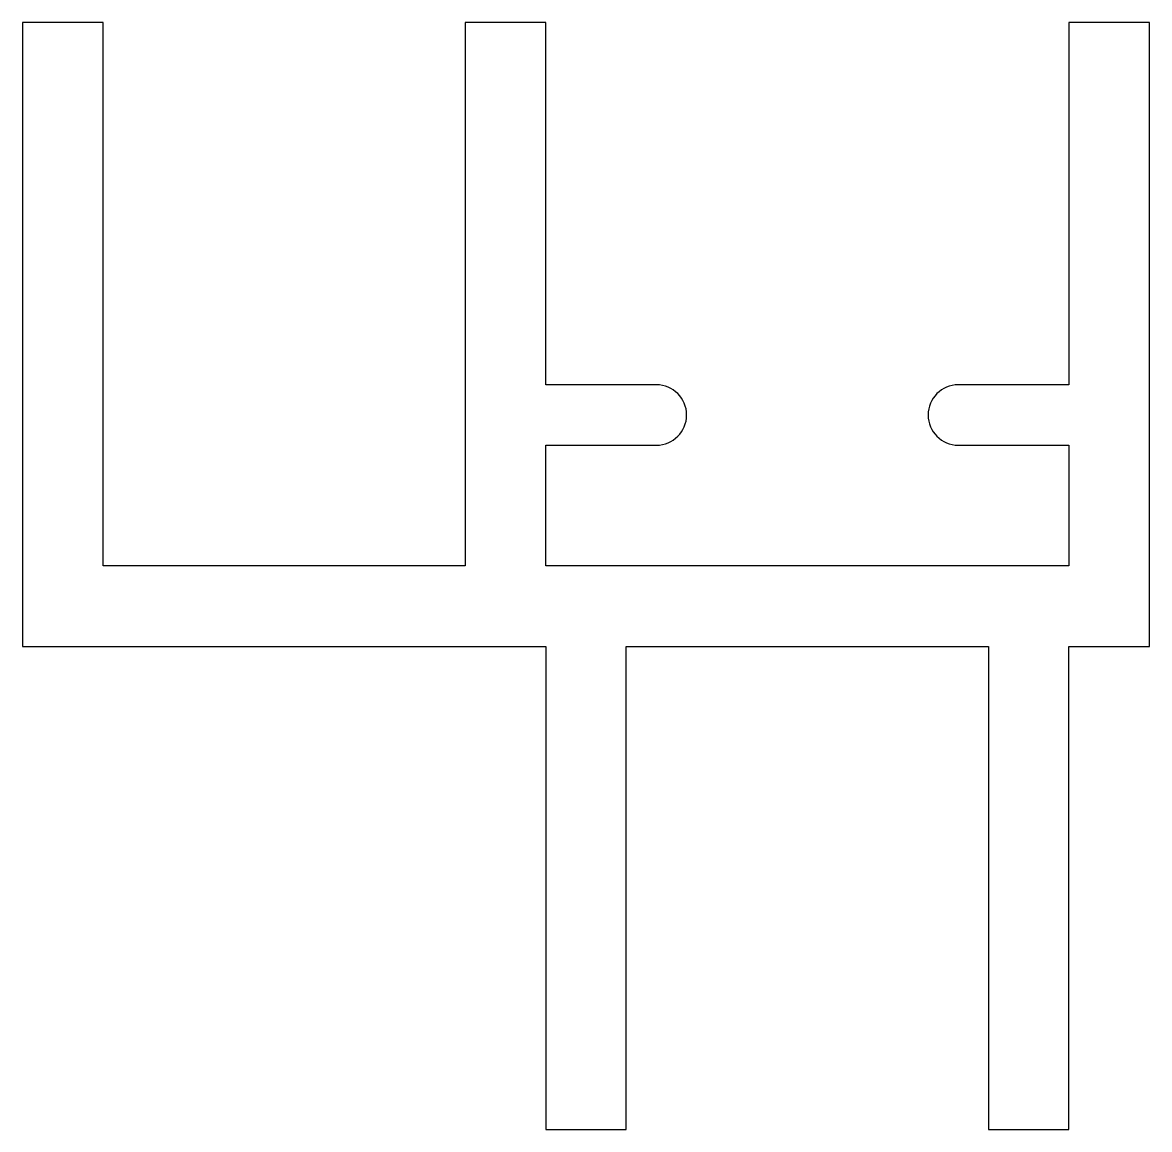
# Model space of a CAD drawing. Extents: x 248.4 to 276.4, y 242.7 to 270.2.
import ezdxf

# ---------------------------------------------------------------- set-up
doc = ezdxf.new("R2010")
doc.units = 0
doc.layers.add('ANA', color=220, linetype='CONTINUOUS')

msp = doc.modelspace()

# ---------------------------------------------------------------- linework, layer by layer
at = {"layer": 'ANA'}
msp.add_lwpolyline([(274.442, 259.697), (274.442, 256.697), (261.442, 256.697), (261.442, 259.697), (264.192, 259.697, 1), (264.192, 261.197), (261.442, 261.197), (261.442, 270.197), (259.442, 270.197), (259.442, 256.697), (250.442, 256.697), (250.442, 270.197), (248.442, 270.197), (248.442, 254.697), (261.442, 254.697), (261.442, 242.697), (263.442, 242.697), (263.442, 254.697), (272.442, 254.697), (272.442, 242.697), (274.442, 242.697), (274.442, 254.697), (276.442, 254.697), (276.442, 270.197), (274.442, 270.197), (274.442, 261.197), (271.692, 261.197, 1), (271.692, 259.697)], format="xyb", close=True, dxfattribs=at)

doc.saveas('drawing.dxf')
